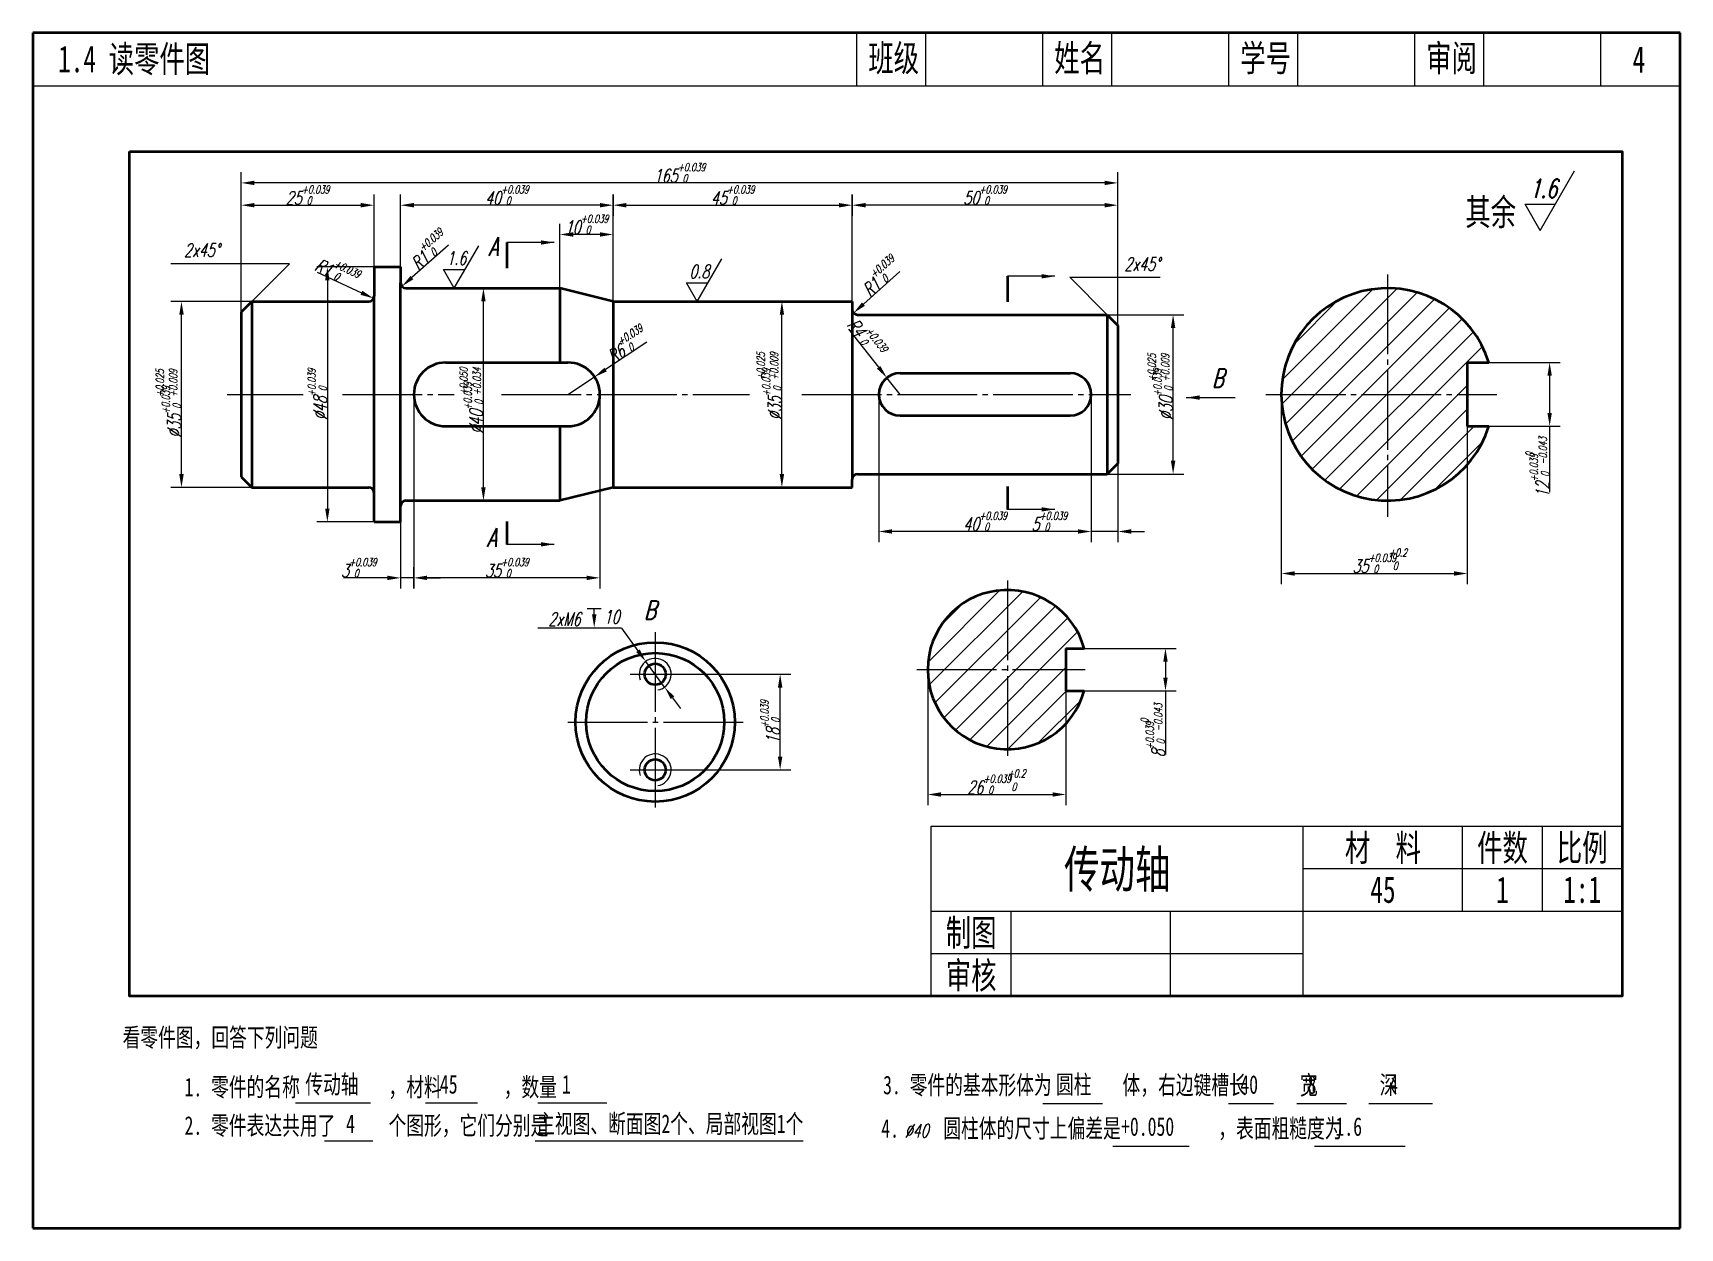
# Model space of a CAD drawing. Header units: millimetres. Extents: x -523 to 2676, y -549 to 1097.
# Drawn here: x 1708 to 2018, y 617.2 to 842.2 of the extents above; entities that cross this region are included whole.
import ezdxf
from ezdxf.enums import TextEntityAlignment as Align

# ---------------------------------------------------------------- set-up
doc = ezdxf.new("R2010")
doc.units = ezdxf.units.MM
doc.header["$PDMODE"] = 33
doc.header["$PDSIZE"] = 1.5
doc.linetypes.add('myCENTER', pattern=[18, 15, -1, 1, -1])
for name, color, linetype, lineweight in [('中心线', 7, 'myCENTER', 25), ('剖面线', 7, 'Continuous', 25), ('尺寸', 7, 'Continuous', 25), ('文字', 7, 'Continuous', 25), ('标注', 7, 'Continuous', 25), ('标题文字', 7, 'Continuous', 25), ('答案文字', 1, 'Continuous', 25), ('粗实线', 7, 'Continuous', 50), ('细实线', 7, 'Continuous', 25)]:
    doc.layers.add(name, color=color, linetype=linetype, lineweight=lineweight)
doc.styles.add('上下标-1.5号', font='txt.shx', dxfattribs={"width": 0.7, "oblique": 15, "height": 1.5})
doc.styles.add('字母标注-2.5号', font='txt.shx', dxfattribs={"width": 0.7, "oblique": 15, "height": 2.5})
doc.styles.add('字母标注-3.5号', font='txt.shx', dxfattribs={"width": 0.7, "oblique": 15, "height": 3.5})
doc.styles.add('尺寸文字1-2.5号', font='txt.shx', dxfattribs={"width": 0.7, "oblique": 15, "height": 2.5})
doc.styles.add('标题汉字1-5号', font='SimSun.ttf', dxfattribs={"width": 0.7, "height": 5})
doc.styles.add('标题汉字2-3.5号', font='SimSun.ttf', dxfattribs={"width": 0.7, "height": 3.5})
doc.dimstyles.new('尺寸25', dxfattribs={"dimtxt": 2.5, "dimasz": 2.5, "dimexe": 2, "dimexo": 0, "dimgap": 0.5, "dimtad": 1, "dimdec": 0, "dimdsep": 46, "dimtxsty": '尺寸文字1-2.5号', "dimcen": 0, "dimadec": 0, "dimazin": 0, "dimtol": 1, "dimtp": 0.039, "dimtfac": 0.6, "dimtdec": 3, "dimtmove": 0, "dimatfit": 3, "dimfxl": 0, "dimarcsym": 0})
pattern_1 = [(45, (641.7186, 0.8468), (-2.245064, 2.245064), [])]

# ---------------------------------------------------------------- blocks, each defined once
blk = doc.blocks.new('*D145')
at = {"layer": 'Defpoints', "color": 0}
for p in [(1735.96, 791.64), (1749.2, 791.64), (1749.2, 756.64)]:
    blk.add_point(p, dxfattribs=at)
at = {"layer": '尺寸', "color": 0, "lineweight": -2}
for p, q in [((1749.2, 791.64), (1733.96, 791.64)), ((1735.96, 759.14), (1735.96, 789.14)), ((1749.2, 756.64), (1733.96, 756.64))]:
    blk.add_line(p, q, dxfattribs=at)
at = {"layer": '尺寸', "color": 0}
for points in [[(1735.54, 789.14), (1736.38, 789.14), (1735.96, 791.64)], [(1735.54, 759.14), (1736.38, 759.14), (1735.96, 756.64)]]:
    blk.add_solid(points, dxfattribs=at)
at = {"layer": '尺寸', "color": 0, "insert": (1734.05, 770.83), "char_height": 2.5, "attachment_point": 5, "rotation": 90, "style": '尺寸文字1-2.5号'}
blk.add_mtext('%%c35{\\H1.500000;\\S+0.039^  0;}', dxfattribs=at)
blk = doc.blocks.new('*D146')
at = {"layer": 'Defpoints', "color": 0}
for p in [(1772.2, 798.14), (1763.42, 750.14), (1772.2, 750.14)]:
    blk.add_point(p, dxfattribs=at)
at = {"layer": '尺寸', "color": 0, "lineweight": -2}
for p, q in [((1772.2, 798.14), (1761.42, 798.14)), ((1763.42, 795.64), (1763.42, 752.64)), ((1772.2, 750.14), (1761.42, 750.14))]:
    blk.add_line(p, q, dxfattribs=at)
at = {"layer": '尺寸', "color": 0}
for points in [[(1763, 795.64), (1763.83, 795.64), (1763.42, 798.14)], [(1763, 752.64), (1763.83, 752.64), (1763.42, 750.14)]]:
    blk.add_solid(points, dxfattribs=at)
at = {"layer": '尺寸', "color": 0, "insert": (1761.51, 774.14), "char_height": 2.5, "attachment_point": 5, "rotation": 90, "style": '尺寸文字1-2.5号'}
blk.add_mtext('%%c48{\\H1.500000;\\S+0.039^  0;}', dxfattribs=at)
blk = doc.blocks.new('*D147')
at = {"layer": 'Defpoints', "color": 0}
for p in [(1777.45, 794.48), (1778.2, 795.14)]:
    blk.add_point(p, dxfattribs=at)
at = {"layer": '尺寸', "color": 0, "lineweight": -2}
blk.add_line((1786.22, 802.23), (1779.32, 796.13), dxfattribs=at)
at = {"layer": '尺寸', "color": 0}
blk.add_solid([(1779.05, 796.44), (1779.6, 795.82), (1777.45, 794.48)], dxfattribs=at)
at = {"layer": '尺寸', "color": 0, "insert": (1782.45, 801.44), "char_height": 2.5, "attachment_point": 5, "rotation": 41.4655, "style": '尺寸文字1-2.5号'}
blk.add_mtext('R1{\\H1.500000;\\S+0.039^  0;}', dxfattribs=at)
blk = doc.blocks.new('*D148')
at = {"layer": 'Defpoints', "color": 0}
for p in [(1771.2, 792.64), (1772.11, 792.22)]:
    blk.add_point(p, dxfattribs=at)
at = {"layer": '尺寸', "color": 0, "lineweight": -2}
blk.add_line((1761.49, 797.15), (1769.84, 793.27), dxfattribs=at)
at = {"layer": '尺寸', "color": 0}
blk.add_solid([(1770.01, 793.65), (1769.66, 792.89), (1772.11, 792.22)], dxfattribs=at)
at = {"layer": '尺寸', "color": 0, "insert": (1765.33, 797.46), "char_height": 2.5, "attachment_point": 5, "rotation": 335.1066, "style": '尺寸文字1-2.5号'}
blk.add_mtext('R1{\\H1.500000;\\S+0.039^  0;}', dxfattribs=at)
blk = doc.blocks.new('*D149')
at = {"layer": 'Defpoints', "color": 0}
for p in [(1862.46, 789.47), (1863.2, 790.14)]:
    blk.add_point(p, dxfattribs=at)
at = {"layer": '尺寸', "color": 0, "lineweight": -2}
blk.add_line((1871.16, 797.3), (1864.31, 791.14), dxfattribs=at)
at = {"layer": '尺寸', "color": 0}
blk.add_solid([(1864.03, 791.45), (1864.59, 790.83), (1862.46, 789.47)], dxfattribs=at)
at = {"layer": '尺寸', "color": 0, "insert": (1867.39, 796.48), "char_height": 2.5, "attachment_point": 5, "rotation": 42.0125, "style": '尺寸文字1-2.5号'}
blk.add_mtext('R1{\\H1.500000;\\S+0.039^  0;}', dxfattribs=at)
blk = doc.blocks.new('*D150')
at = {"layer": 'Defpoints', "color": 0}
for p in [(1807.2, 804.25), (1807.2, 794.14), (1817.2, 791.64)]:
    blk.add_point(p, dxfattribs=at)
at = {"layer": '尺寸', "color": 0, "lineweight": -2}
for p, q in [((1807.2, 794.14), (1807.2, 806.25)), ((1817.2, 791.64), (1817.2, 806.25)), ((1814.7, 804.25), (1809.7, 804.25))]:
    blk.add_line(p, q, dxfattribs=at)
at = {"layer": '尺寸', "color": 0}
for points in [[(1809.7, 804.67), (1809.7, 803.83), (1807.2, 804.25)], [(1814.7, 804.67), (1814.7, 803.83), (1817.2, 804.25)]]:
    blk.add_solid(points, dxfattribs=at)
at = {"layer": '尺寸', "color": 0, "insert": (1812.2, 806.16), "char_height": 2.5, "attachment_point": 5, "style": '尺寸文字1-2.5号'}
blk.add_mtext('10{\\H1.500000;\\S+0.039^  0;}', dxfattribs=at)
blk = doc.blocks.new('*D151')
at = {"layer": 'Defpoints', "color": 0}
for p in [(1777.2, 809.76), (1817.2, 806.25), (1777.2, 798.14)]:
    blk.add_point(p, dxfattribs=at)
at = {"layer": '尺寸', "color": 0, "lineweight": -2}
for p, q in [((1777.2, 798.14), (1777.2, 811.76)), ((1814.7, 809.76), (1779.7, 809.76)), ((1817.2, 806.25), (1817.2, 811.76))]:
    blk.add_line(p, q, dxfattribs=at)
at = {"layer": '尺寸', "color": 0}
for points in [[(1779.7, 810.18), (1779.7, 809.34), (1777.2, 809.76)], [(1814.7, 810.18), (1814.7, 809.34), (1817.2, 809.76)]]:
    blk.add_solid(points, dxfattribs=at)
at = {"layer": '尺寸', "color": 0, "insert": (1797.2, 811.67), "char_height": 2.5, "attachment_point": 5, "style": '尺寸文字1-2.5号'}
blk.add_mtext('40{\\H1.500000;\\S+0.039^  0;}', dxfattribs=at)
blk = doc.blocks.new('*D152')
at = {"layer": 'Defpoints', "color": 0}
for p in [(1817.2, 811.76), (1862.2, 809.76), (1862.2, 791.64)]:
    blk.add_point(p, dxfattribs=at)
at = {"layer": '尺寸', "color": 0, "lineweight": -2}
for p, q in [((1817.2, 811.76), (1817.2, 807.76)), ((1819.7, 809.76), (1859.7, 809.76)), ((1862.2, 791.64), (1862.2, 811.76))]:
    blk.add_line(p, q, dxfattribs=at)
at = {"layer": '尺寸', "color": 0}
for points in [[(1819.7, 810.18), (1819.7, 809.34), (1817.2, 809.76)], [(1859.7, 810.18), (1859.7, 809.34), (1862.2, 809.76)]]:
    blk.add_solid(points, dxfattribs=at)
at = {"layer": '尺寸', "color": 0, "insert": (1839.7, 811.67), "char_height": 2.5, "attachment_point": 5, "style": '尺寸文字1-2.5号'}
blk.add_mtext('45{\\H1.500000;\\S+0.039^  0;}', dxfattribs=at)
blk = doc.blocks.new('*D153')
at = {"layer": 'Defpoints', "color": 0}
for p in [(1772.2, 809.76), (1772.2, 798.14), (1747.2, 789.64)]:
    blk.add_point(p, dxfattribs=at)
at = {"layer": '尺寸', "color": 0, "lineweight": -2}
for p, q in [((1747.2, 789.64), (1747.2, 811.76)), ((1749.7, 809.76), (1769.7, 809.76)), ((1772.2, 798.14), (1772.2, 811.76))]:
    blk.add_line(p, q, dxfattribs=at)
at = {"layer": '尺寸', "color": 0}
for points in [[(1749.7, 810.18), (1749.7, 809.34), (1747.2, 809.76)], [(1769.7, 810.18), (1769.7, 809.34), (1772.2, 809.76)]]:
    blk.add_solid(points, dxfattribs=at)
at = {"layer": '尺寸', "color": 0, "insert": (1759.7, 811.67), "char_height": 2.5, "attachment_point": 5, "style": '尺寸文字1-2.5号'}
blk.add_mtext('25{\\H1.500000;\\S+0.039^  0;}', dxfattribs=at)
blk = doc.blocks.new('*D154')
at = {"layer": 'Defpoints', "color": 0}
for p in [(1792.79, 794.14), (1794, 794.14), (1795.23, 754.14)]:
    blk.add_point(p, dxfattribs=at)
at = {"layer": '尺寸', "color": 0, "lineweight": -2}
for p, q in [((1794, 794.14), (1790.79, 794.14)), ((1792.79, 756.64), (1792.79, 791.64)), ((1795.23, 754.14), (1790.79, 754.14))]:
    blk.add_line(p, q, dxfattribs=at)
at = {"layer": '尺寸', "color": 0}
for points in [[(1792.37, 791.64), (1793.2, 791.64), (1792.79, 794.14)], [(1792.37, 756.64), (1793.2, 756.64), (1792.79, 754.14)]]:
    blk.add_solid(points, dxfattribs=at)
at = {"layer": '尺寸', "color": 0, "insert": (1790.88, 771.59), "char_height": 2.5, "attachment_point": 5, "rotation": 90, "style": '尺寸文字1-2.5号'}
blk.add_mtext('%%c40{\\H1.500000;\\S+0.039^  0;}', dxfattribs=at)
blk = doc.blocks.new('*D155')
at = {"layer": 'Defpoints', "color": 0}
for p in [(1848.44, 791.64), (1848.96, 791.64), (1847.13, 756.64)]:
    blk.add_point(p, dxfattribs=at)
at = {"layer": '尺寸', "color": 0, "lineweight": -2}
for p, q in [((1848.44, 791.64), (1850.96, 791.64)), ((1848.96, 759.14), (1848.96, 789.14)), ((1847.13, 756.64), (1850.96, 756.64))]:
    blk.add_line(p, q, dxfattribs=at)
at = {"layer": '尺寸', "color": 0}
for points in [[(1848.55, 789.14), (1849.38, 789.14), (1848.96, 791.64)], [(1848.55, 759.14), (1849.38, 759.14), (1848.96, 756.64)]]:
    blk.add_solid(points, dxfattribs=at)
at = {"layer": '尺寸', "color": 0, "insert": (1847.06, 774.14), "char_height": 2.5, "attachment_point": 5, "rotation": 90, "style": '尺寸文字1-2.5号'}
blk.add_mtext('%%C35{\\H1.500000;\\S+0.039^  0;}', dxfattribs=at)
blk = doc.blocks.new('*D156')
at = {"layer": 'Defpoints', "color": 0}
for p in [(1779.7, 774.14), (1777.2, 750.14), (1777.2, 739.6)]:
    blk.add_point(p, dxfattribs=at)
at = {"layer": '尺寸', "color": 0, "lineweight": -2}
for p, q in [((1779.7, 774.14), (1779.7, 737.6)), ((1777.2, 750.14), (1777.2, 737.6)), ((1774.7, 739.6), (1766.46, 739.6)), ((1779.7, 739.6), (1777.2, 739.6)), ((1782.2, 739.6), (1784.7, 739.6))]:
    blk.add_line(p, q, dxfattribs=at)
at = {"layer": '尺寸', "color": 0}
for points in [[(1774.7, 740.02), (1774.7, 739.18), (1777.2, 739.6)], [(1782.2, 740.02), (1782.2, 739.18), (1779.7, 739.6)]]:
    blk.add_solid(points, dxfattribs=at)
at = {"layer": '尺寸', "color": 0, "insert": (1769.33, 741.51), "char_height": 2.5, "attachment_point": 5, "style": '尺寸文字1-2.5号'}
blk.add_mtext('3{\\H1.500000;\\S+0.039^  0;}', dxfattribs=at)
blk = doc.blocks.new('*D157')
at = {"layer": 'Defpoints', "color": 0}
for p in [(1814.7, 774.14), (1779.7, 739.6), (1779.7, 737.6)]:
    blk.add_point(p, dxfattribs=at)
at = {"layer": '尺寸', "color": 0, "lineweight": -2}
for p, q in [((1814.7, 774.14), (1814.7, 737.6)), ((1779.7, 737.6), (1779.7, 741.6)), ((1812.2, 739.6), (1782.2, 739.6))]:
    blk.add_line(p, q, dxfattribs=at)
at = {"layer": '尺寸', "color": 0}
for points in [[(1782.2, 740.02), (1782.2, 739.18), (1779.7, 739.6)], [(1812.2, 740.02), (1812.2, 739.18), (1814.7, 739.6)]]:
    blk.add_solid(points, dxfattribs=at)
at = {"layer": '尺寸', "color": 0, "insert": (1797.2, 741.51), "char_height": 2.5, "attachment_point": 5, "style": '尺寸文字1-2.5号'}
blk.add_mtext('35{\\H1.500000;\\S+0.039^  0;}', dxfattribs=at)
blk = doc.blocks.new('*D158')
at = {"layer": 'Defpoints', "color": 0}
for p in [(1813.71, 777.44), (1808.7, 774.14)]:
    blk.add_point(p, dxfattribs=at)
at = {"layer": '尺寸', "color": 0, "lineweight": -2}
for p, q in [((1823.57, 783.95), (1815.79, 778.82)), ((1808.7, 774.14), (1813.71, 777.44))]:
    blk.add_line(p, q, dxfattribs=at)
at = {"layer": '尺寸', "color": 0}
blk.add_solid([(1815.56, 779.17), (1816.02, 778.47), (1813.71, 777.44)], dxfattribs=at)
at = {"layer": '尺寸', "color": 0, "insert": (1819.68, 783.67), "char_height": 2.5, "attachment_point": 5, "rotation": 33.4229, "style": '尺寸文字1-2.5号'}
blk.add_mtext('R6{\\H1.500000;\\S+0.039^  0;}', dxfattribs=at)
blk = doc.blocks.new('*D159')
at = {"layer": 'Defpoints', "color": 0}
for p in [(1868.72, 777.28), (1871.2, 774.14)]:
    blk.add_point(p, dxfattribs=at)
at = {"layer": '尺寸', "color": 0, "lineweight": -2}
for p, q in [((1861.48, 786.43), (1867.17, 779.24)), ((1871.2, 774.14), (1868.72, 777.28))]:
    blk.add_line(p, q, dxfattribs=at)
at = {"layer": '尺寸', "color": 0}
blk.add_solid([(1867.49, 779.49), (1866.84, 778.98), (1868.72, 777.28)], dxfattribs=at)
at = {"layer": '尺寸', "color": 0, "insert": (1865.04, 785), "char_height": 2.5, "attachment_point": 5, "rotation": 308.3424, "style": '尺寸文字1-2.5号'}
blk.add_mtext('R4{\\H1.500000;\\S+0.039^  0;}', dxfattribs=at)
blk = doc.blocks.new('*D160')
at = {"layer": 'Defpoints', "color": 0}
for p in [(1862.2, 811.76), (1862.2, 809.76), (1912.2, 787.14)]:
    blk.add_point(p, dxfattribs=at)
at = {"layer": '尺寸', "color": 0, "lineweight": -2}
for p, q in [((1862.2, 811.76), (1862.2, 807.76)), ((1909.7, 809.76), (1864.7, 809.76)), ((1912.2, 787.14), (1912.2, 811.76))]:
    blk.add_line(p, q, dxfattribs=at)
at = {"layer": '尺寸', "color": 0}
for points in [[(1864.7, 810.18), (1864.7, 809.34), (1862.2, 809.76)], [(1909.7, 810.18), (1909.7, 809.34), (1912.2, 809.76)]]:
    blk.add_solid(points, dxfattribs=at)
at = {"layer": '尺寸', "color": 0, "insert": (1887.2, 811.67), "char_height": 2.5, "attachment_point": 5, "style": '尺寸文字1-2.5号'}
blk.add_mtext('50{\\H1.500000;\\S+0.039^  0;}', dxfattribs=at)
blk = doc.blocks.new('*D122')
at = {"layer": 'Defpoints', "color": 0}
for p in [(1747.2, 813.96), (1747.2, 811.76), (1912.2, 811.76)]:
    blk.add_point(p, dxfattribs=at)
at = {"layer": '尺寸', "color": 0, "lineweight": -2}
for p, q in [((1747.2, 811.76), (1747.2, 815.96)), ((1912.2, 811.76), (1912.2, 815.96)), ((1909.7, 813.96), (1749.7, 813.96))]:
    blk.add_line(p, q, dxfattribs=at)
at = {"layer": '尺寸', "color": 0}
for points in [[(1749.7, 814.37), (1749.7, 813.54), (1747.2, 813.96)], [(1909.7, 814.37), (1909.7, 813.54), (1912.2, 813.96)]]:
    blk.add_solid(points, dxfattribs=at)
at = {"layer": '尺寸', "color": 0, "insert": (1829.7, 815.86), "char_height": 2.5, "attachment_point": 5, "style": '尺寸文字1-2.5号'}
blk.add_mtext('165{\\H1.500000;\\S+0.039^  0;}', dxfattribs=at)
blk = doc.blocks.new('*D161')
at = {"layer": 'Defpoints', "color": 0}
for p in [(1910.2, 789.14), (1922.59, 789.14), (1910.2, 759.14)]:
    blk.add_point(p, dxfattribs=at)
at = {"layer": '尺寸', "color": 0, "lineweight": -2}
for p, q in [((1910.2, 789.14), (1924.59, 789.14)), ((1922.59, 761.64), (1922.59, 786.64)), ((1910.2, 759.14), (1924.59, 759.14))]:
    blk.add_line(p, q, dxfattribs=at)
at = {"layer": '尺寸', "color": 0}
for points in [[(1922.18, 786.64), (1923.01, 786.64), (1922.59, 789.14)], [(1922.18, 761.64), (1923.01, 761.64), (1922.59, 759.14)]]:
    blk.add_solid(points, dxfattribs=at)
at = {"layer": '尺寸', "color": 0, "insert": (1920.69, 774.14), "char_height": 2.5, "attachment_point": 5, "rotation": 90, "style": '尺寸文字1-2.5号'}
blk.add_mtext('%%C30{\\H1.500000;\\S+0.039^  0;}', dxfattribs=at)
blk = doc.blocks.new('*D162')
at = {"layer": 'Defpoints', "color": 0}
for p in [(1907.2, 774.14), (1912.2, 761.14), (1907.2, 748.33)]:
    blk.add_point(p, dxfattribs=at)
at = {"layer": '尺寸', "color": 0, "lineweight": -2}
for p, q in [((1907.2, 774.14), (1907.2, 746.33)), ((1912.2, 761.14), (1912.2, 746.33)), ((1904.7, 748.33), (1896.4, 748.33)), ((1912.2, 748.33), (1907.2, 748.33)), ((1914.7, 748.33), (1917.2, 748.33))]:
    blk.add_line(p, q, dxfattribs=at)
at = {"layer": '尺寸', "color": 0}
for points in [[(1904.7, 748.75), (1904.7, 747.92), (1907.2, 748.33)], [(1914.7, 748.75), (1914.7, 747.92), (1912.2, 748.33)]]:
    blk.add_solid(points, dxfattribs=at)
at = {"layer": '尺寸', "color": 0, "insert": (1899.3, 750.24), "char_height": 2.5, "attachment_point": 5, "style": '尺寸文字1-2.5号'}
blk.add_mtext('5{\\H1.500000;\\S+0.039^  0;}', dxfattribs=at)
blk = doc.blocks.new('*D163')
at = {"layer": 'Defpoints', "color": 0}
for p in [(1867.2, 774.14), (1907.2, 774.14), (1867.2, 748.33)]:
    blk.add_point(p, dxfattribs=at)
at = {"layer": '尺寸', "color": 0, "lineweight": -2}
for p, q in [((1867.2, 774.14), (1867.2, 746.33)), ((1907.2, 774.14), (1907.2, 746.33)), ((1904.7, 748.33), (1869.7, 748.33))]:
    blk.add_line(p, q, dxfattribs=at)
at = {"layer": '尺寸', "color": 0}
for points in [[(1869.7, 748.75), (1869.7, 747.92), (1867.2, 748.33)], [(1904.7, 748.75), (1904.7, 747.92), (1907.2, 748.33)]]:
    blk.add_solid(points, dxfattribs=at)
at = {"layer": '尺寸', "color": 0, "insert": (1887.2, 750.24), "char_height": 2.5, "attachment_point": 5, "style": '尺寸文字1-2.5号'}
blk.add_mtext('40{\\H1.500000;\\S+0.039^  0;}', dxfattribs=at)
blk = doc.blocks.new('*D164')
at = {"layer": 'Defpoints', "color": 0}
for p in [(1942.96, 774.14), (1977.96, 768.14), (1977.96, 740.42)]:
    blk.add_point(p, dxfattribs=at)
at = {"layer": '尺寸', "color": 0, "lineweight": -2}
for p, q in [((1942.96, 774.14), (1942.96, 738.42)), ((1977.96, 768.14), (1977.96, 738.42)), ((1945.46, 740.42), (1975.46, 740.42))]:
    blk.add_line(p, q, dxfattribs=at)
at = {"layer": '尺寸', "color": 0}
for points in [[(1945.46, 740.84), (1945.46, 740.01), (1942.96, 740.42)], [(1975.46, 740.84), (1975.46, 740.01), (1977.96, 740.42)]]:
    blk.add_solid(points, dxfattribs=at)
at = {"layer": '尺寸', "color": 0, "insert": (1960.46, 742.33), "char_height": 2.5, "attachment_point": 5, "style": '尺寸文字1-2.5号'}
blk.add_mtext('35{\\H1.500000;\\S+0.039^  0;}', dxfattribs=at)
blk = doc.blocks.new('*D165')
at = {"layer": 'Defpoints', "color": 0}
for p in [(1982.04, 780.14), (1993.46, 780.14), (1982.04, 768.14)]:
    blk.add_point(p, dxfattribs=at)
at = {"layer": '尺寸', "color": 0, "lineweight": -2}
for p, q in [((1982.04, 780.14), (1995.46, 780.14)), ((1993.46, 777.64), (1993.46, 770.64)), ((1982.04, 768.14), (1995.46, 768.14)), ((1993.46, 768.14), (1993.46, 755.74))]:
    blk.add_line(p, q, dxfattribs=at)
at = {"layer": '尺寸', "color": 0}
for points in [[(1993.04, 777.64), (1993.87, 777.64), (1993.46, 780.14)], [(1993.04, 770.64), (1993.87, 770.64), (1993.46, 768.14)]]:
    blk.add_solid(points, dxfattribs=at)
at = {"layer": '尺寸', "color": 0, "insert": (1991.55, 758.81), "char_height": 2.5, "attachment_point": 5, "rotation": 90, "style": '尺寸文字1-2.5号'}
blk.add_mtext('12{\\H1.500000;\\S+0.039^  0;}', dxfattribs=at)
blk = doc.blocks.new('*D166')
at = {"layer": 'Defpoints', "color": 0}
for p in [(1876.4, 722.33), (1902.4, 718.33), (1902.4, 698.82)]:
    blk.add_point(p, dxfattribs=at)
at = {"layer": '尺寸', "color": 0, "lineweight": -2}
for p, q in [((1876.4, 722.33), (1876.4, 696.82)), ((1902.4, 718.33), (1902.4, 696.82)), ((1878.9, 698.82), (1899.9, 698.82))]:
    blk.add_line(p, q, dxfattribs=at)
at = {"layer": '尺寸', "color": 0}
for points in [[(1878.9, 699.23), (1878.9, 698.4), (1876.4, 698.82)], [(1899.9, 699.23), (1899.9, 698.4), (1902.4, 698.82)]]:
    blk.add_solid(points, dxfattribs=at)
at = {"layer": '尺寸', "color": 0, "insert": (1887.98, 700.72), "char_height": 2.5, "attachment_point": 5, "style": '尺寸文字1-2.5号'}
blk.add_mtext('26{\\H1.500000;\\S+0.039^  0;}', dxfattribs=at)
blk = doc.blocks.new('*D167')
at = {"layer": 'Defpoints', "color": 0}
for p in [(1905.86, 726.33), (1905.86, 718.33), (1921.15, 718.33)]:
    blk.add_point(p, dxfattribs=at)
at = {"layer": '尺寸', "color": 0, "lineweight": -2}
for p, q in [((1905.86, 726.33), (1923.15, 726.33)), ((1921.15, 723.83), (1921.15, 720.83)), ((1905.86, 718.33), (1923.15, 718.33)), ((1921.15, 718.33), (1921.15, 706.36))]:
    blk.add_line(p, q, dxfattribs=at)
at = {"layer": '尺寸', "color": 0}
for points in [[(1920.74, 723.83), (1921.57, 723.83), (1921.15, 726.33)], [(1920.74, 720.83), (1921.57, 720.83), (1921.15, 718.33)]]:
    blk.add_solid(points, dxfattribs=at)
at = {"layer": '尺寸', "color": 0, "insert": (1919.25, 709.16), "char_height": 2.5, "attachment_point": 5, "rotation": 90, "style": '尺寸文字1-2.5号'}
blk.add_mtext('8{\\H1.500000;\\S+0.039^  0;}', dxfattribs=at)
blk = doc.blocks.new('*D168')
at = {"layer": 'Defpoints', "color": 0}
for p in [(1829.62, 721.46), (1848.63, 721.46), (1829.9, 703.46)]:
    blk.add_point(p, dxfattribs=at)
at = {"layer": '尺寸', "color": 0, "lineweight": -2}
for p, q in [((1829.62, 721.46), (1850.63, 721.46)), ((1848.63, 705.96), (1848.63, 718.96)), ((1829.9, 703.46), (1850.63, 703.46))]:
    blk.add_line(p, q, dxfattribs=at)
at = {"layer": '尺寸', "color": 0}
for points in [[(1848.21, 718.96), (1849.05, 718.96), (1848.63, 721.46)], [(1848.21, 705.96), (1849.05, 705.96), (1848.63, 703.46)]]:
    blk.add_solid(points, dxfattribs=at)
at = {"layer": '尺寸', "color": 0, "insert": (1846.73, 712.46), "char_height": 2.5, "attachment_point": 5, "rotation": 90, "style": '尺寸文字1-2.5号'}
blk.add_mtext('18{\\H1.500000;\\S+0.039^  0;}', dxfattribs=at)
blk = doc.blocks.new('*D169')
at = {"layer": 'Defpoints', "color": 0}
for p in [(1823.34, 723.88), (1826.89, 719.04)]:
    blk.add_point(p, dxfattribs=at)
at = {"layer": '尺寸', "color": 0, "lineweight": -2}
for p, q in [((1818.77, 730.11), (1821.86, 725.89)), ((1826.89, 719.04), (1823.34, 723.88)), ((1828.37, 717.02), (1829.85, 715.01))]:
    blk.add_line(p, q, dxfattribs=at)
at = {"layer": '尺寸', "color": 0}
for points in [[(1822.2, 726.14), (1821.53, 725.64), (1823.34, 723.88)], [(1828.7, 717.27), (1828.03, 716.78), (1826.89, 719.04)]]:
    blk.add_solid(points, dxfattribs=at)

msp = doc.modelspace()

# ---------------------------------------------------------------- hatches: boundary and pattern name
at = {"layer": '剖面线'}
h = msp.add_hatch(dxfattribs=at)
h.set_pattern_fill('ANSI31', color=256, style=0)
h.set_pattern_definition(pattern_1)
h.paths.add_polyline_path([(1982.037, 768.138), (1977.958, 768.138), (1977.958, 780.138), (1982.037, 780.138, 6.5131307)])
h = msp.add_hatch(dxfattribs=at)
h.set_pattern_fill('ANSI31', color=256, style=0)
h.set_pattern_definition(pattern_1)
h.paths.add_polyline_path([(1902.402, 726.327), (1905.859, 726.327, 7.3642081), (1905.859, 718.327), (1902.402, 718.327)])

# ---------------------------------------------------------------- linework, layer by layer
at = {"layer": '中心线'}
for p, q in [((1962.958, 796.734), (1962.958, 751.081)), ((1744.531, 774.138), (1758.875, 774.138)), ((1766.286, 774.138), (1787.282, 774.138)), ((1796.174, 774.138), (1842.859, 774.138)), ((1852.74, 774.138), (1914.64, 774.138)), ((1940.071, 774.138), (1983.545, 774.138)), ((1891.402, 739.114), (1891.402, 705.603)), ((1825.115, 729.396), (1825.115, 695.635)), ((1874.371, 722.327), (1906.049, 722.327)), ((1820.403, 721.457), (1829.623, 721.457)), ((1808.669, 712.457), (1842.195, 712.457)), ((1820.403, 703.457), (1829.902, 703.457))]:
    msp.add_line(p, q, dxfattribs=at)
at = {"layer": '尺寸'}
for p, q in [((1756.27, 798.709), (1733.944, 798.709)), ((1749.199, 791.638), (1756.27, 798.709)), ((1910.199, 789.138), (1903.128, 796.209)), ((1903.128, 796.209), (1920.135, 796.209)), ((1812.297, 733.81), (1814.929, 733.81)), ((1818.767, 730.109), (1803.028, 730.109))]:
    msp.add_line(p, q, dxfattribs=at)
msp.add_lwpolyline([(1813.645, 732.723), (1813.645, 733.81)], dxfattribs=at)
msp.add_solid([(1814.062, 732.723), (1813.645, 730.223), (1813.229, 732.723)], dxfattribs=at)
at = {"layer": '文字'}
for p, q in [((1757.422, 640.799), (1771.508, 640.799)), ((1781.912, 640.799), (1791.676, 640.799)), ((1803.041, 640.799), (1816.006, 640.799)), ((1898.102, 640.621), (1909.286, 640.621)), ((1933.046, 640.621), (1941.494, 640.621)), ((1945.894, 640.621), (1955.221, 640.621)), ((1959.445, 640.621), (1971.413, 640.621)), ((1762.889, 633.593), (1771.981, 633.593)), ((1802.502, 633.593), (1852.948, 633.593)), ((1911.261, 632.618), (1925.589, 632.618)), ((1949.175, 632.618), (1966.284, 632.618))]:
    msp.add_line(p, q, dxfattribs=at)
at = {"layer": '标注'}
for p, q in [((1991.702, 805.025), (1998.168, 816.225)), ((1988.873, 809.925), (1994.531, 809.925)), ((1991.702, 805.025), (1988.873, 809.925)), ((1787.286, 794.138), (1791.904, 802.138)), ((1785.265, 797.638), (1789.306, 797.638)), ((1787.286, 794.138), (1785.265, 797.638)), ((1833.026, 791.638), (1837.644, 799.638)), ((1831.005, 795.138), (1835.046, 795.138)), ((1833.026, 791.638), (1831.005, 795.138))]:
    msp.add_line(p, q, dxfattribs=at)
at = {"layer": '粗实线'}
for p, q in [((1708.004, 842.192), (1708.004, 617.192)), ((2018.004, 842.192), (1708.004, 842.192)), ((2018.004, 617.192), (2018.004, 842.192)), ((1797.173, 802.742), (1797.173, 797.905)), ((1772.199, 798.138), (1772.199, 792.638)), ((1772.199, 798.138), (1777.199, 798.138)), ((1777.199, 798.138), (1777.199, 795.138)), ((1777.199, 753.138), (1777.199, 795.138)), ((1778.199, 794.138), (1807.199, 794.138)), ((1807.199, 794.138), (1807.199, 780.138)), ((1817.199, 791.638), (1807.199, 794.138)), ((1891.402, 796.375), (1891.402, 791.539)), ((1749.199, 791.638), (1747.199, 789.638)), ((1749.199, 791.638), (1771.199, 791.638)), ((1749.199, 791.638), (1749.199, 756.638)), ((1772.199, 755.638), (1772.199, 792.638)), ((1817.199, 791.638), (1817.199, 756.638)), ((1817.199, 791.638), (1862.199, 791.638)), ((1862.199, 791.638), (1862.199, 790.138)), ((1747.199, 789.638), (1747.199, 758.638)), ((1862.199, 790.138), (1862.199, 758.138)), ((1863.199, 789.138), (1910.199, 789.138)), ((1910.199, 789.138), (1912.199, 787.138)), ((1910.199, 789.138), (1910.199, 759.138)), ((1912.199, 787.138), (1912.199, 761.138)), ((1785.699, 780.138), (1808.699, 780.138)), ((1871.199, 778.138), (1903.199, 778.138)), ((1977.958, 780.138), (1977.958, 768.138)), ((1977.958, 780.138), (1982.037, 780.138)), ((1871.199, 770.138), (1903.199, 770.138)), ((1785.699, 768.138), (1808.699, 768.138)), ((1807.199, 768.138), (1807.199, 754.138)), ((1977.958, 768.138), (1982.037, 768.138)), ((1912.199, 761.138), (1910.199, 759.138)), ((1747.199, 758.638), (1749.199, 756.638)), ((1749.199, 756.638), (1771.199, 756.638)), ((1817.199, 756.638), (1807.199, 754.138)), ((1817.199, 756.638), (1862.199, 756.638)), ((1862.199, 756.638), (1862.199, 758.138)), ((1863.199, 759.138), (1910.199, 759.138)), ((1891.402, 756.776), (1891.402, 752.494)), ((1772.199, 750.138), (1772.199, 755.638)), ((1778.199, 754.138), (1807.199, 754.138)), ((1777.199, 750.138), (1777.199, 753.138)), ((1772.199, 750.138), (1777.199, 750.138)), ((1797.173, 750.195), (1797.173, 745.913)), ((1902.402, 726.327), (1902.402, 718.327)), ((1902.402, 726.327), (1905.859, 726.327)), ((1902.402, 718.327), (1905.859, 718.327)), ((1708.004, 617.192), (2018.004, 617.192))]:
    msp.add_line(p, q, dxfattribs=at)
msp.add_lwpolyline([(1726.194, 819.892), (2007.087, 819.892), (2007.087, 660.879), (1726.194, 660.879)], close=True, dxfattribs=at)
for centre, radius in [((1825.115, 712.457), 15), ((1825.115, 712.457), 13), ((1825.115, 721.457), 2), ((1825.115, 703.457), 2)]:
    msp.add_circle(centre, radius, dxfattribs=at)
for centre, radius, start, end in [((1778.199, 795.138), 1, 180, 270), ((1962.958, 774.138), 20, 17.4576, 342.5424), ((1771.199, 792.638), 1, 270, 0), ((1863.199, 790.138), 1, 180, 270), ((1785.699, 774.138), 6, 90, 270), ((1808.699, 774.138), 6, 270, 90), ((1871.199, 774.138), 4, 90, 270), ((1903.199, 774.138), 4, 270, 90), ((1771.199, 755.638), 1, 0, 90), ((1863.199, 758.138), 1, 90, 180), ((1778.199, 753.138), 1, 90, 180), ((1891.402, 722.327), 15, 15.46601, 344.53399)]:
    msp.add_arc(centre, radius, start, end, dxfattribs=at)
at = {"layer": '细实线'}
for p, q in [((1863.004, 842.192), (1863.004, 832.192)), ((1876.004, 842.192), (1876.004, 832.192)), ((1898.004, 842.192), (1898.004, 832.192)), ((1911.004, 842.192), (1911.004, 832.192)), ((1933.004, 842.192), (1933.004, 832.192)), ((1946.004, 842.192), (1946.004, 832.192)), ((1968.004, 842.192), (1968.004, 832.192)), ((1981.004, 842.192), (1981.004, 832.192)), ((2003.004, 842.192), (2003.004, 832.192)), ((2018.004, 832.192), (1708.004, 832.192)), ((1877.087, 692.879), (2007.087, 692.879)), ((1877.087, 660.879), (1877.087, 692.879)), ((1947.087, 660.879), (1947.087, 692.879)), ((1977.087, 676.879), (1977.087, 692.879)), ((1992.087, 676.879), (1992.087, 692.879)), ((2007.087, 660.879), (2007.087, 692.879)), ((1947.087, 684.879), (2007.087, 684.879)), ((1877.087, 676.879), (2007.087, 676.879)), ((1892.087, 660.879), (1892.087, 676.879)), ((1922.087, 660.879), (1922.087, 676.879)), ((1877.087, 668.879), (1947.087, 668.879)), ((1877.087, 660.879), (2007.087, 660.879))]:
    msp.add_line(p, q, dxfattribs=at)
for centre in [(1825.115, 721.457), (1825.115, 703.457)]:
    msp.add_arc(centre, 3, 279.02651, 200.30861, dxfattribs=at)

# ---------------------------------------------------------------- texts
at = {"layer": '尺寸', "style": '标题汉字1-5号', "width": 0.7}
msp.add_text('其余', height=5, dxfattribs=at).set_placement((1977.596, 805.97))
at = {"layer": '尺寸', "oblique": 15, "width": 0.7}
for s, height, style, p in [('2x45%%D', 2.5, '尺寸文字1-2.5号', (1736.426, 800.065)), ('2x45%%D', 2.5, '尺寸文字1-2.5号', (1913.422, 797.418)), ('+0.2', 1.5, '上下标-1.5号', (1963.202, 743.606)), ('0', 1.5, '上下标-1.5号', (1963.96, 741.106)), ('2xM6', 2.5, '尺寸文字1-2.5号', (1805.011, 730.582)), ('10', 2.5, '尺寸文字1-2.5号', (1815.42, 731.011)), ('+0.2', 1.5, '上下标-1.5号', (1891.409, 702.014)), ('0', 1.5, '上下标-1.5号', (1892.167, 699.514))]:
    msp.add_text(s, height=height, dxfattribs=dict(at, style=style)).set_placement(p)
at = {"layer": '尺寸', "style": '上下标-1.5号', "oblique": 15, "width": 0.7}
for s, p in [('+0.025', (1845.754, 776.827)), ('+0.009', (1848.254, 776.827)), ('+0.025', (1919.347, 776.558)), ('+0.009', (1921.847, 776.558)), ('+0.025', (1732.66, 773.628)), ('+0.009', (1735.16, 773.628)), ('+0.050', (1789.819, 773.961)), ('+0.034', (1792.319, 773.961)), ('-0.043', (1992.94, 760.893)), ('0', (1990.44, 762.34)), ('-0.043', (1920.538, 710.724)), ('0', (1918.038, 712.17))]:
    msp.add_text(s, height=1.5, rotation=90, dxfattribs=at).set_placement(p)
at = {"layer": '文字', "style": '标题汉字2-3.5号', "width": 0.7}
for s, p in [('看零件图，回答下列问题', (1724.872, 651.334)), ('1. 零件的名称          ，材料       ，数量  ', (1736.535, 641.985)), ('3. 零件的基本形体为        体，右边键槽长      宽       深', (1868.01, 642.383)), ('2. 零件表达共用了      个图形，它们分别是', (1736.535, 634.756)), ('4.     圆柱体的尺寸上偏差是           ，表面粗糙度为', (1867.668, 634.22))]:
    msp.add_text(s, height=3.5, dxfattribs=at).set_placement(p)
at = {"layer": '文字', "style": '字母标注-2.5号', "oblique": 15, "width": 0.7}
msp.add_text('%%C40', height=2.5, dxfattribs=at).set_placement((1872.058, 634.269))
at = {"layer": '标注', "oblique": 15, "width": 0.7}
for s, height, style, p in [('1.6', 3.5, '尺寸文字1-2.5号', (1989.634, 811.17)), ('A', 3.5, '字母标注-3.5号', (1793.679, 800.248)), ('1.6', 2.5, '尺寸文字1-2.5号', (1785.809, 798.527)), ('0.8', 2.5, '尺寸文字1-2.5号', (1831.549, 796.027)), ('B', 3.5, '字母标注-3.5号', (1929.886, 775.457)), ('A', 3.5, '字母标注-3.5号', (1793.365, 745.464)), ('B', 3.5, '字母标注-3.5号', (1823.021, 731.79))]:
    msp.add_text(s, height=height, dxfattribs=dict(at, style=style)).set_placement(p)
at = {"layer": '标题文字', "style": '标题汉字1-5号', "width": 0.7}
for s, p in [('1.4 读零件图', (1712.738, 834.791)), ('班级', (1865.229, 834.957)), ('姓名', (1900.229, 834.957)), ('学号', (1935.229, 834.957)), ('审阅', (1970.229, 834.957)), ('4', (2009.06, 834.689))]:
    msp.add_text(s, height=5, dxfattribs=at).set_placement(p)
at = {"layer": '答案文字', "style": '标题汉字2-3.5号', "width": 0.7}
for s, p in [('传动轴', (1759.271, 642.52)), ('45', (1784.597, 642.52)), ('1', (1807.574, 642.52)), ('圆柱', (1900.552, 642.475)), ('40', (1935.244, 642.475)), ('8', (1947.905, 642.475)), ('4', (1963.279, 642.475)), ('主视图、断面图2个、局部视图1个', (1802.885, 635.084)), ('4', (1766.932, 635.084)), ('+0.050', (1912.798, 634.557)), ('1.6', (1953.152, 634.557))]:
    msp.add_text(s, height=3.5, dxfattribs=at).set_placement(p)
at = {"layer": '细实线', "style": '标题汉字1-5号', "width": 0.7}
for s, height, p in [('材  料', 5, (1962.087, 688.879)), ('件数', 5, (1984.587, 688.879)), ('比例', 5, (1999.587, 688.879)), ('传动轴', 7, (1912.087, 684.879)), ('45', 5, (1962.087, 680.879)), ('1', 5, (1984.587, 680.879)), ('1:1', 5, (1999.587, 680.879)), ('制图', 5, (1884.587, 672.879)), ('审核', 5, (1884.587, 664.879))]:
    msp.add_text(s, height=height, dxfattribs=at).set_placement(p, align=Align.MIDDLE)

# ---------------------------------------------------------------- dimensions: what is measured, and where the dimension line sits
at = {"layer": '尺寸'}
for base, p1, p2, picture, middle in [((1747.199, 813.956), (1912.199, 811.759), (1747.199, 811.759), '*D122', (1829.699, 815.862)), ((1772.199, 809.759), (1747.199, 789.638), (1772.199, 798.138), '*D153', (1759.699, 811.666)), ((1777.199, 809.759), (1817.199, 806.25), (1777.199, 798.138), '*D151', (1797.199, 811.666)), ((1862.199, 809.759), (1817.199, 811.759), (1862.199, 791.638), '*D152', (1839.699, 811.666)), ((1862.199, 809.759), (1912.199, 787.138), (1862.199, 811.759), '*D160', (1887.199, 811.666)), ((1807.199, 804.25), (1817.199, 791.638), (1807.199, 794.138), '*D150', (1812.199, 806.157)), ((1777.19925581, 739.599305614), (1779.69925581, 774.137881289), (1777.19925581, 750.137881289), '*D156', (1769.328689027, 741.505555614)), ((1779.699, 739.599), (1814.699, 774.138), (1779.699, 737.599), '*D157', (1797.199, 741.506)), ((1907.199, 748.332), (1912.199, 761.138), (1907.199, 774.138), '*D162', (1899.301, 750.239)), ((1977.958, 740.423), (1942.958, 774.138), (1977.958, 768.138), '*D164', (1960.458, 742.329))]:
    dim = msp.add_linear_dim(base=base, p1=p1, p2=p2, dimstyle='尺寸25', dxfattribs=at)
    dim.commit()
    dim.dimension.update_dxf_attribs({"geometry": picture, "text_midpoint": middle})
for center, mpoint, picture, middle in [((1778.199, 795.138), (1777.45, 794.476), '*D147', (1783.71, 800.008)), ((1771.199, 792.638), (1772.106, 792.217), '*D148', (1764.528, 795.733)), ((1863.199, 790.138), (1862.456, 789.469), '*D149', (1868.663, 795.06))]:
    dim = msp.add_radius_dim(center=center, mpoint=mpoint, dimstyle='尺寸25', override={"dimtmove": 1}, dxfattribs=at)
    dim.commit()
    dim.dimension.update_dxf_attribs({"geometry": picture, "text_midpoint": middle, "dimtype": 164})
dim = msp.add_linear_dim(base=(1763.417, 750.138), p1=(1772.199, 798.138), p2=(1772.199, 750.138), angle=90, text='%%c<>', dimstyle='尺寸25', override={"dimtoh": 1}, dxfattribs=at)
dim.commit()
dim.dimension.update_dxf_attribs({"geometry": '*D146', "text_midpoint": (1761.511, 774.138)})
for base, p1, p2, text, picture, middle in [((1792.787, 794.138), (1795.226, 754.138), (1794, 794.138), '%%c<>', '*D154', (1792.787, 771.594)), ((1922.593, 789.138), (1910.199, 759.138), (1910.199, 789.138), '%%C<>', '*D161', (1922.593, 774.138))]:
    dim = msp.add_linear_dim(base=base, p1=p1, p2=p2, angle=90, text=text, dimstyle='尺寸25', dxfattribs=at)
    dim.commit()
    dim.dimension.update_dxf_attribs({"geometry": picture, "text_midpoint": middle, "dimtype": 160})
for center, mpoint, picture, middle in [((1871.199, 774.138), (1868.718, 777.275), '*D159', (1865.042, 784.996)), ((1808.699, 774.138), (1813.707, 777.443), '*D158', (1819.675, 783.666))]:
    dim = msp.add_radius_dim(center=center, mpoint=mpoint, dimstyle='尺寸25', dxfattribs=at)
    dim.commit()
    dim.dimension.update_dxf_attribs({"geometry": picture, "text_midpoint": middle})
dim = msp.add_linear_dim(base=(1735.961, 791.638), p1=(1749.199, 756.638), p2=(1749.199, 791.638), angle=90, text='%%c<>', dimstyle='尺寸25', override={"dimtoh": 1}, dxfattribs=at)
dim.commit()
dim.dimension.update_dxf_attribs({"geometry": '*D145', "text_midpoint": (1735.961, 770.827), "dimtype": 160})
dim = msp.add_linear_dim(base=(1848.965, 791.638), p1=(1847.129, 756.638), p2=(1848.44, 791.638), angle=90, text='%%C<>', dimstyle='尺寸25', dxfattribs=at)
dim.commit()
dim.dimension.update_dxf_attribs({"geometry": '*D155', "text_midpoint": (1847.058, 774.138)})
for base, p1, p2, picture, middle in [((1993.455, 780.138), (1982.037, 768.138), (1982.037, 780.138), '*D165', (1993.455, 758.808)), ((1921.152, 718.327), (1905.859, 726.327), (1905.859, 718.327), '*D167', (1921.152, 709.156))]:
    dim = msp.add_linear_dim(base=base, p1=p1, p2=p2, angle=90, dimstyle='尺寸25', dxfattribs=at)
    dim.commit()
    dim.dimension.update_dxf_attribs({"geometry": picture, "text_midpoint": middle, "dimtype": 160})
dim = msp.add_linear_dim(base=(1867.199, 748.332), p1=(1907.199, 774.138), p2=(1867.199, 774.138), dimstyle='尺寸25', override={"dimtmove": 1}, dxfattribs=at)
dim.commit()
dim.dimension.update_dxf_attribs({"geometry": '*D163', "text_midpoint": (1887.199, 750.239)})
dim = msp.add_diameter_dim_2p(p1=(1826.89, 719.038), p2=(1823.341, 723.876), text=' ', dimstyle='尺寸25', dxfattribs=at)
dim.commit()
dim.dimension.update_dxf_attribs({"geometry": '*D169', "text_midpoint": (1818.767, 730.109), "dimtype": 163})
dim = msp.add_linear_dim(base=(1902.402, 698.817), p1=(1876.402, 722.327), p2=(1902.402, 718.327), dimstyle='尺寸25', dxfattribs=at)
dim.commit()
dim.dimension.update_dxf_attribs({"geometry": '*D166', "text_midpoint": (1887.981, 698.817), "dimtype": 160})
dim = msp.add_linear_dim(base=(1848.631, 721.457), p1=(1829.902, 703.457), p2=(1829.623, 721.457), angle=90, dimstyle='尺寸25', dxfattribs=at)
dim.commit()
dim.dimension.update_dxf_attribs({"geometry": '*D168', "text_midpoint": (1846.725, 712.457)})

# ---------------------------------------------------------------- leaders
msp.add_leader([(1925.074, 773.54), (1934.268, 773.54)], dimstyle='尺寸25', override={"dimgap": 0.5, "dimtad": 0}, dxfattribs=at)
at = {"layer": '细实线'}
for points in [[(1806.105, 802.742), (1797.173, 802.742)], [(1900.335, 796.375), (1891.402, 796.375)], [(1900.335, 752.494), (1891.402, 752.494)], [(1806.105, 745.913), (1797.173, 745.913)]]:
    msp.add_leader(points, dimstyle='尺寸25', override={"dimgap": 0.5, "dimtad": 0, "dimtoh": 1}, dxfattribs=at)

doc.saveas('drawing.dxf')
